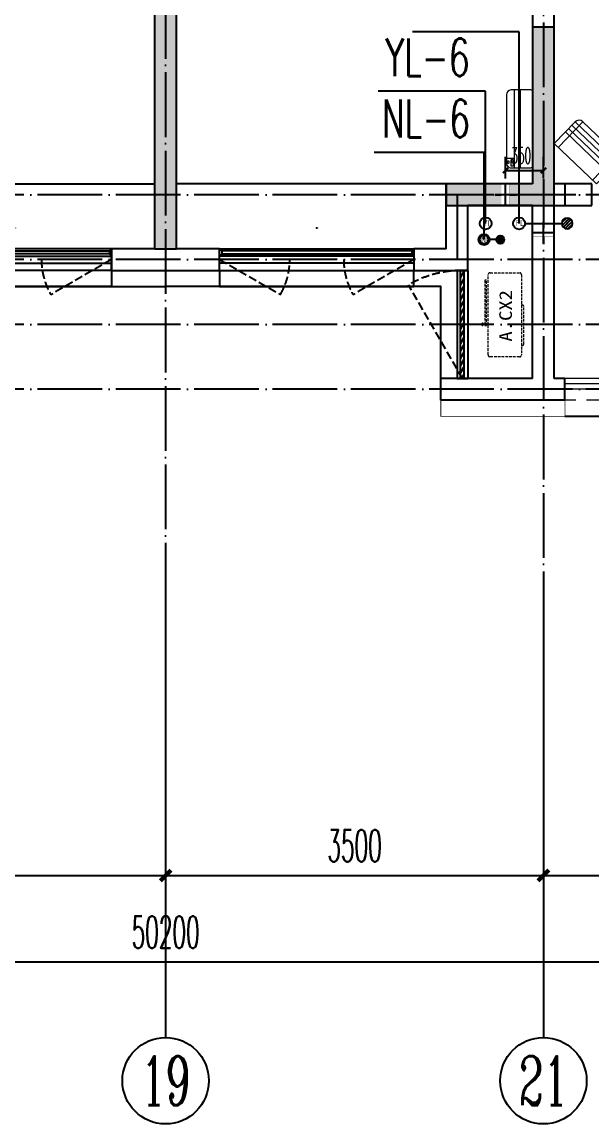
# Model space of a CAD drawing. Extents: x 27938 to 1507990, y 110129 to 923079.
# Drawn here: x 851586 to 856867, y 434232 to 444431 of the extents above; entities that cross this region are included whole.
import ezdxf
from ezdxf.enums import TextEntityAlignment as Align

# ---------------------------------------------------------------- set-up
doc = ezdxf.new("R2010")
doc.units = 0
doc.header["$LTSCALE"] = 1000
doc.header["$MEASUREMENT"] = 0
doc.linetypes.add('DASH', pattern=[0.35, 0.25, -0.1])
doc.linetypes.add('DOTE', pattern=[2.42, 2, -0.2, 0.02, -0.2])
for name, color, linetype in [('3-栏杆1', 135, 'Continuous'), ('3.5方案汇报，与郭总、侯月琴确定户型_t8$0$2020.03.04 -1安徽标准化洋房户型(UA）_t8_t8$0$看线', 154, 'Continuous'), ('AXIS', 3, 'Continuous'), ('AXIS_TEXT', 7, 'Continuous'), ('COLUMN', 9, 'Continuous'), ('DIM_凝结', 150, 'Continuous'), ('DIM_废水', 31, 'Continuous'), ('DIM_雨水', 4, 'Continuous'), ('DOTE', 1, 'Continuous'), ('EQUIP_地漏', 7, 'Continuous'), ('LVTRY', 6, 'Continuous'), ('PUB_HATCH', 8, 'Continuous'), ('PUB_TEXT', 4, 'Continuous'), ('VPIPE-凝结', 150, 'N'), ('VPIPE-废水', 31, 'Continuous'), ('VPIPE-雨水', 4, 'Y'), ('WALL', 9, 'Continuous'), ('WINDOW', 4, 'Continuous'), ('WINDOW_TEXT', 7, 'Continuous'), ('保温', 6, 'Continuous'), ('机电标识类', 1, 'Continuous'), ('看线', 251, 'Continuous')]:
    doc.layers.add(name, color=color, linetype=linetype)
for name, color, linetype, lineweight in [('平面-栏杆', 135, 'Continuous', 15), ('平面-看线', 45, 'Continuous', 15), ('平面-空调室内机', 176, 'Continuous', 9), ('平面-空调预留孔', 173, 'Continuous', 15), ('空调', 76, 'Continuous', 13)]:
    doc.layers.add(name, color=color, linetype=linetype, lineweight=lineweight)
doc.styles.add('_TCH_AXIS', font='COMPLEX', dxfattribs={"bigfont": 'GBCBIG'})
doc.styles.add('_TCH_DIM_T3', font='SIMPLEX.shx', dxfattribs={"width": 0.494118, "bigfont": 'GBCBIG.shx'})
doc.styles.add('_TCH_WINDOW', font='SIMPLEX.shx', dxfattribs={"width": 0.7, "height": 3.5, "bigfont": 'GBCBIG.shx'})
doc.styles.add('_TWT_SERIAL', font='SIMPLEX', dxfattribs={"width": 0.8, "height": 3.5, "bigfont": 'HZTXT'})
doc.styles.add('COMPLEX', font='COMPLEX')
doc.styles.get("Standard").update_dxf_attribs({"font": 'gbenor.shx', "bigfont": 'gbcbig.shx'})
doc.styles.add('黑体', font='simhei.ttf')
doc.linetypes.add('N', pattern='A,3,-0.2,["N",Standard,S=0.25,R=0,X=-0.1,Y=-0.115],-0.2', length=3.4)
doc.linetypes.add('Y', pattern='A,3,-0.2,["Y",Standard,S=0.25,R=0,X=-0.1,Y=-0.115],-0.2', length=3.4)
doc.dimstyles.new('_TCH_ARCH&&100', dxfattribs={"dimtxt": 297.5, "dimasz": 100, "dimexe": 250, "dimexo": 300, "dimgap": 126.25, "dimtad": 1, "dimdec": 0, "dimzin": 0, "dimdsep": 46, "dimtxsty": '_TCH_DIM_T3', "dimblk": 'ARCHTICK', "dimcen": 0.09, "dimclrt": 4, "dimazin": 2, "dimtfac": 1, "dimtdec": 0, "dimtix": 1, "dimtmove": 2, "dimatfit": 3, "dimfxl": 100, "dimtolj": 1, "dimtzin": 0, "dimarcsym": 0})
doc.dimstyles.new('_TCH_ARCH&&50', dxfattribs={"dimtxt": 148.75, "dimasz": 50, "dimexe": 125, "dimexo": 150, "dimgap": 63.125, "dimtad": 1, "dimdec": 0, "dimzin": 0, "dimdsep": 46, "dimtxsty": '_TCH_DIM_T3', "dimblk": 'ARCHTICK', "dimcen": 0.09, "dimclrt": 4, "dimazin": 2, "dimtfac": 1, "dimtdec": 0, "dimtix": 1, "dimtmove": 2, "dimatfit": 3, "dimfxl": 100, "dimtolj": 1, "dimtzin": 0, "dimarcsym": 0})
pattern_1 = [(45, (-445516.58, -596748.81), (0, 47.4157523), [100.584, -33.528]), (135, (-445492.87, -596725.102), (3e-15, 47.4157523), [100.584, -33.528])]

# ---------------------------------------------------------------- blocks, each defined once
blk = doc.blocks.new('GDGDGDSDA')
at = {"layer": 'DOTE', "color": 0, "linetype": 'DOTE', "ltscale": 0.3}
for p, q in [((444335, 376108), (444335, 359558)), ((447835, 367858), (447835, 359558)), ((471335, 363358), (417335, 363358)), ((447035, 363358), (447035, 362758)), ((471335, 362758), (417335, 362758)), ((471335, 362158), (417335, 362158)), ((471335, 361558), (417335, 361558))]:
    blk.add_line(p, q, dxfattribs=at)
blk = doc.blocks.new('GFDGFSDFGD')
at = {"layer": 'PUB_HATCH'}
blk.add_hatch(color=256, dxfattribs=at).paths.add_polyline_path([(448217, 365524), (449217, 365524), (449217, 367174), (449017, 367174), (449017, 365724), (448217, 365724)])
at = {"layer": 'COLUMN', "color": 6}
for p, q in [((449217, 367174), (449017, 367174)), ((449017, 367174), (449017, 365724)), ((449217, 365524), (449217, 367174)), ((449017, 365724), (448217, 365724)), ((448217, 365724), (448217, 365524)), ((448217, 365524), (449217, 365524))]:
    blk.add_line(p, q, dxfattribs=at)
blk = doc.blocks.new('dongkong')
blk.add_wipeout([(-603756, 210771), (-603756, 210571), (-603836, 210571), (-603836, 210771)])
at = {"layer": '机电标识类', "color": 250, "linetype": 'DASH', "ltscale": 400}
for p, q in [((-603796, 210771), (-603796, 210571)), ((-603896, 210671), (-603696, 210671))]:
    blk.add_line(p, q, dxfattribs=at)
at = {"layer": '空调', "color": 6, "linetype": 'DASH', "const_width": 2}
blk.add_lwpolyline([(-603756, 210771), (-603756, 210571), (-603836, 210571), (-603836, 210771)], close=True, dxfattribs=at)
blk = doc.blocks.new('A$C001338C2')
for p, q in [((845, 304), (55, 304)), ((109, 215), (109, 304)), ((0, 249), (0, 22)), ((900, 22), (900, 249)), ((22, 0), (878, 0))]:
    blk.add_line(p, q)
at = {"lineweight": 5}
for p, q in [((900, 215), (0, 215)), ((900, 143), (0, 143))]:
    blk.add_line(p, q, dxfattribs=at)
for points in [[(73, 275), (57, 275, -0.414214), (51, 281), (51, 283, -0.414214), (57, 289), (73, 289, -0.414214), (79, 283), (79, 281, -0.414214)], [(89, 226), (22, 226, -0.414214), (17, 232), (17, 243, -0.414214), (22, 249), (89, 249, -0.414214), (95, 243), (95, 232, -0.414214)]]:
    blk.add_lwpolyline(points, format="xyb", close=True)
for centre, radius, start, end in [((55, 249), 55, 90, 180), ((845, 249), 55, 360, 90), ((22, 22), 22, 180, 270), ((878, 22), 22, 270, 360)]:
    blk.add_arc(centre, radius, start, end)
blk = doc.blocks.new('$lvtry$00000171')
at = {"color": 0}
for p, q in [((-74, 11), (-11, 74)), ((-70, -27), (27, 70)), ((-53, -53), (53, 53)), ((-27, -70), (70, 27)), ((11, -74), (74, -11))]:
    blk.add_line(p, q, dxfattribs=at)
blk.add_circle((0, 0), 75, dxfattribs=at)
blk.add_point((0, 0), dxfattribs=at)
blk = doc.blocks.new('$TwtSys$00000141')
at = {"color": 1}
for p, q in [((-47, 4), (-5, 46)), ((-47, 4), (-5, 46)), ((-44, -18), (18, 44)), ((-44, -18), (18, 44)), ((-33, -33), (33, 33)), ((-33, -33), (33, 33)), ((-16, -44), (44, 16)), ((-16, -44), (44, 16)), ((6, -46), (46, -6)), ((6, -46), (46, -6))]:
    blk.add_line(p, q, dxfattribs=at)
blk.add_circle((0, 0), 47, dxfattribs=at)
blk.add_circle((0, 0), 47, dxfattribs=at)
blk = doc.blocks.new('A$C718F517F')
at = {"layer": '保温', "linetype": 'ByBlock', "ltscale": 10}
h = blk.add_hatch(dxfattribs=at)
h.set_pattern_fill('AR-HBONE', color=251, scale=55)
h.set_pattern_definition(pattern_1)
edge = h.paths.add_edge_path()
edge.add_line((200, 5100), (200, 7700))
edge.add_line((200, 7700), (0, 7700))
edge.add_line((0, 7700), (0, 5100))
edge.add_line((0, 5100), (200, 5100))
h = blk.add_hatch(dxfattribs=at)
h.set_pattern_fill('AR-HBONE', color=251, scale=55)
h.set_pattern_definition(pattern_1)
edge = h.paths.add_edge_path()
edge.add_line((900, 4900), (900, 5100))
edge.add_line((900, 5100), (-700, 5100))
edge.add_line((-700, 5100), (-700, 4900))
edge.add_line((-700, 4900), (900, 4900))
at = {"layer": '保温', "linetype": 'Continuous', "ltscale": 10}
h = blk.add_hatch(dxfattribs=at)
h.set_pattern_fill('HEX', color=251, scale=10, angle=90, style=0)
h.set_pattern_definition([(90, (-503782.47, -516048.461), (-16.49778, 1e-15), [9.525, -19.05]), (210, (-503782.47, -516048.461), (8.24889, -14.2874966), [9.525, -19.05]), (150, (-503782.47, -516038.936), (-8.24889, -14.2874966), [9.525, -19.05])])
h.paths.add_polyline_path([(0, 0), (200, 0), (200, 4900), (0, 4900)])
at = {"layer": '保温', "color": 251, "linetype": 'ByBlock', "ltscale": 10}
for p, q in [((0, 7700), (200, 7700)), ((0, 4900), (200, 4900)), ((0, 0), (200, 0))]:
    blk.add_line(p, q, dxfattribs=at)
blk = doc.blocks.new('dasdasf1sa2f31as32f')
for p, q in [((-116, 586), (43, 640)), ((83, 477), (43, 640)), ((-270, 524), (-428, 237)), ((-270, 524), (114, 314)), ((-23, 586), (-116, 586)), ((-23, 586), (-73, 493)), ((32, 555), (-18, 463)), ((83, 477), (32, 555)), ((-473, 260), (-339, 504)), ((93, 169), (-381, 428)), ((115, 208), (-359, 468)), ((135, 245), (-339, 505)), ((-31, 504), (-73, 493)), ((-18, 463), (-31, 504)), ((72, 132), (-401, 392)), ((114, 314), (-44, 26)), ((0, 0), (-473, 260)), ((134, 244), (0, 0))]:
    blk.add_line(p, q)
for centre, start, end in [((-294, 479), 61.2593, 151.2593), ((89, 269), 331.2593, 61.2593)]:
    blk.add_arc(centre, 51.3, start, end)
blk = doc.blocks.new('ferre')
at = {"layer": '平面-空调预留孔', "linetype": 'DASH', "ltscale": 0.1}
for p, q in [((93393, 115403), (93393, 115393)), ((93403, 115383), (93756, 115383)), ((93766, 115393), (93766, 115403))]:
    blk.add_line(p, q, dxfattribs=at)
blk.add_lwpolyline([(94046, 115403), (93306, 115403, -0.414214), (93286, 115423), (93286, 115693, -0.414214), (93306, 115713), (94046, 115713, -0.414214), (94066, 115693), (94066, 115423, -0.414214)], format="xyb", close=True, dxfattribs=at)
blk.add_lwpolyline([(93997, 115743), (93577, 115743), (93577, 115727), (93997, 115727)], close=True, dxfattribs=at)
for centre, start, end in [((93403, 115393), 180, 270), ((93756, 115393), 270, 0)]:
    blk.add_arc(centre, 10, start, end, dxfattribs=at)
at = {"layer": '平面-空调预留孔', "color": 251, "linetype": 'DASH', "ltscale": 0.1, "true_color": 0x636466, "style": '黑体', "width": 1.2}
blk.add_text('A.CX2', height=117, dxfattribs=at).set_placement((93428, 115492))
blk = doc.blocks.new('fergve')
at = {"layer": '平面-空调预留孔', "linetype": 'DASH', "ltscale": 0.1}
blk.add_blockref('ferre', (25670, -60416), dxfattribs=at)
blk = doc.blocks.new('GDGDRGDGDRGDR')
at = {"layer": '平面-空调室内机', "ltscale": 0.3, "rotation": 90}
blk.add_blockref('dongkong', (659787, 1046278), dxfattribs=at)
at = {"layer": '平面-空调预留孔'}
for name, p, rotation in [('dasdasf1sa2f31as32f', (449607, 442932), 344.9999999966897), ('fergve', (503901, 322375), 90)]:
    blk.add_blockref(name, p, dxfattribs=dict(at, rotation=rotation))
at = {"layer": '平面-空调室内机', "ltscale": 0.3, "rotation": 180}
blk.add_blockref('dongkong', (-154479, 653503), dxfattribs=at)
blk = doc.blocks.new('_ArchTick')
at = {"color": 0, "linetype": 'ByBlock', "const_width": 0.4}
blk.add_lwpolyline([(-0.5, -0.5), (0.5, 0.5)], dxfattribs=at)
blk = doc.blocks.new('*D731')
at = {"layer": 'Defpoints', "color": 0}
for p in [(856417, 443057), (856066, 442832), (856417, 442832)]:
    blk.add_point(p, dxfattribs=at)
at = {"layer": '平面-空调预留孔', "color": 0, "lineweight": -2}
for p, q in [((856066, 442982), (856066, 443182)), ((856417, 442982), (856417, 443182)), ((856066, 443057), (856417, 443057))]:
    blk.add_line(p, q, dxfattribs=at)
at = {"layer": '平面-空调预留孔', "color": 0, "lineweight": -2, "xscale": 50, "yscale": 50, "zscale": 50, "rotation": 180}
blk.add_blockref('_ArchTick', (856066, 443057), dxfattribs=at)
at = {"layer": '平面-空调预留孔', "color": 0, "lineweight": -2, "xscale": 50, "yscale": 50, "zscale": 50}
blk.add_blockref('_ArchTick', (856417, 443057), dxfattribs=at)
at = {"layer": '平面-空调预留孔', "color": 4, "insert": (856210, 443194), "char_height": 148.8, "attachment_point": 5, "style": '_TCH_DIM_T3'}
blk.add_mtext('\\A1;350', dxfattribs=at)
blk = doc.blocks.new('*D764')
at = {"layer": 'AXIS', "color": 0, "lineweight": -2}
for p, q in [((856417, 438732), (856417, 436282)), ((862217, 438732), (862217, 436282)), ((856417, 436532), (862217, 436532))]:
    blk.add_line(p, q, dxfattribs=at)
at = {"layer": 'Defpoints', "color": 0}
for p in [(856417, 439032), (862217, 439032), (862217, 436532)]:
    blk.add_point(p, dxfattribs=at)
at = {"layer": 'AXIS', "color": 0, "lineweight": -2, "xscale": 100, "yscale": 100, "zscale": 100, "rotation": 180}
blk.add_blockref('_ArchTick', (856417, 436532), dxfattribs=at)
at = {"layer": 'AXIS', "color": 0, "lineweight": -2, "xscale": 100, "yscale": 100, "zscale": 100}
blk.add_blockref('_ArchTick', (862217, 436532), dxfattribs=at)
at = {"layer": 'AXIS', "color": 4, "insert": (859317, 436807), "char_height": 297.5, "attachment_point": 5, "style": '_TCH_DIM_T3'}
blk.add_mtext('\\A1;5800', dxfattribs=at)
blk = doc.blocks.new('*D765')
at = {"layer": 'AXIS', "color": 0, "lineweight": -2}
for p, q in [((852917, 438732), (852917, 436282)), ((856417, 438732), (856417, 436282)), ((852917, 436532), (856417, 436532))]:
    blk.add_line(p, q, dxfattribs=at)
at = {"layer": 'Defpoints', "color": 0}
for p in [(852917, 439032), (856417, 439032), (856417, 436532)]:
    blk.add_point(p, dxfattribs=at)
at = {"layer": 'AXIS', "color": 0, "lineweight": -2, "xscale": 100, "yscale": 100, "zscale": 100, "rotation": 180}
blk.add_blockref('_ArchTick', (852917, 436532), dxfattribs=at)
at = {"layer": 'AXIS', "color": 0, "lineweight": -2, "xscale": 100, "yscale": 100, "zscale": 100}
blk.add_blockref('_ArchTick', (856417, 436532), dxfattribs=at)
at = {"layer": 'AXIS', "color": 4, "insert": (854667, 436807), "char_height": 297.5, "attachment_point": 5, "style": '_TCH_DIM_T3'}
blk.add_mtext('\\A1;3500', dxfattribs=at)
blk = doc.blocks.new('*D772')
at = {"layer": 'AXIS', "color": 0, "lineweight": -2}
for p, q in [((849417, 438732), (849417, 436282)), ((852917, 438732), (852917, 436282)), ((849417, 436532), (852917, 436532))]:
    blk.add_line(p, q, dxfattribs=at)
at = {"layer": 'Defpoints', "color": 0}
for p in [(849417, 439032), (852917, 439032), (852917, 436532)]:
    blk.add_point(p, dxfattribs=at)
at = {"layer": 'AXIS', "color": 0, "lineweight": -2, "xscale": 100, "yscale": 100, "zscale": 100, "rotation": 180}
blk.add_blockref('_ArchTick', (849417, 436532), dxfattribs=at)
at = {"layer": 'AXIS', "color": 0, "lineweight": -2, "xscale": 100, "yscale": 100, "zscale": 100}
blk.add_blockref('_ArchTick', (852917, 436532), dxfattribs=at)
at = {"layer": 'AXIS', "color": 4, "insert": (851167, 436807), "char_height": 297.5, "attachment_point": 5, "style": '_TCH_DIM_T3'}
blk.add_mtext('\\A1;3500', dxfattribs=at)
blk = doc.blocks.new('*D773')
at = {"layer": 'AXIS', "color": 0, "lineweight": -2}
for p, q in [((827817, 438732), (827817, 435482)), ((878017, 438732), (878017, 435482)), ((827817, 435732), (878017, 435732))]:
    blk.add_line(p, q, dxfattribs=at)
at = {"layer": 'Defpoints', "color": 0}
for p in [(827817, 439032), (878017, 439032), (878017, 435732)]:
    blk.add_point(p, dxfattribs=at)
at = {"layer": 'AXIS', "color": 0, "lineweight": -2, "xscale": 100, "yscale": 100, "zscale": 100, "rotation": 180}
blk.add_blockref('_ArchTick', (827817, 435732), dxfattribs=at)
at = {"layer": 'AXIS', "color": 0, "lineweight": -2, "xscale": 100, "yscale": 100, "zscale": 100}
blk.add_blockref('_ArchTick', (878017, 435732), dxfattribs=at)
at = {"layer": 'AXIS', "color": 4, "insert": (852917, 436007), "char_height": 297.5, "attachment_point": 5, "style": '_TCH_DIM_T3'}
blk.add_mtext('\\A1;50200', dxfattribs=at)
blk = doc.blocks.new('_AXISO')
blk.add_circle((0, 0), 0.5)
at = {"layer": 'AXIS_TEXT', "style": 'COMPLEX', "width": 1.041667}
blk.add_attdef('A', text='', height=0.56, dxfattribs=at).set_placement((-0.25, -0.28), (0.25, -0.28), align=Align.FIT)
blk = doc.blocks.new('$WINLIB2D$00000001')
at = {"color": 0}
for points in [[(-0.5, 0.5), (-0.5, -0.5)], [(-0.5, 0.5), (0.5, 0.5)], [(0.5, -0.5), (0.5, 0.5)], [(0.5, 0.1667), (-0.5, 0.1667)], [(0.5, -0.1667), (-0.5, -0.1667)], [(-0.5, -0.5), (0.5, -0.5)]]:
    blk.add_lwpolyline(points, dxfattribs=at)
blk = doc.blocks.new('$WINLIB2D$00000039')
at = {"color": 0}
for points in [[(-0.5, 0.5), (-0.5, -0.5)], [(0.5, 0.5), (-0.5, 0.5)], [(0.5, -0.5), (0.5, 0.5)], [(-0.5, 0.167), (0.5, 0.167)], [(-0.384, -0.167), (-0.448, 0.167)], [(-0.316, -0.167), (-0.38, 0.167)], [(-0.248, -0.167), (-0.312, 0.167)], [(-0.18, -0.167), (-0.244, 0.167)], [(-0.112, -0.167), (-0.176, 0.167)], [(-0.044, -0.167), (-0.108, 0.167)], [(0.024, -0.167), (-0.04, 0.167)], [(0.092, -0.167), (0.028, 0.167)], [(0.16, -0.167), (0.096, 0.167)], [(0.228, -0.167), (0.164, 0.167)], [(0.296, -0.167), (0.232, 0.167)], [(0.364, -0.167), (0.3, 0.167)], [(0.432, -0.167), (0.368, 0.167)], [(0.5, -0.167), (0.436, 0.167)], [(-0.452, -0.167), (-0.5, 0.084)], [(-0.5, -0.167), (0.5, -0.167)], [(0.5, -0.5), (-0.5, -0.5)]]:
    blk.add_lwpolyline(points, dxfattribs=at)

msp = doc.modelspace()

# ---------------------------------------------------------------- linework, layer by layer
at = {"color": 8, "const_width": 8}
msp.add_lwpolyline([(855466.6, 440932.1), (855466.6, 440782.1), (856616.6, 440782.1), (856616.6, 440932.1)], dxfattribs=at)
at = {"layer": '3-栏杆1', "color": 8}
for p, q in [((852396.3, 442314.3), (852416.6, 442332.1)), ((852416.6, 442332.1), (852396.3, 442314.3)), ((853436.8, 442314.3), (853416.6, 442332.1)), ((853416.6, 442332.1), (853436.8, 442314.3)), ((855196.3, 442314.3), (855216.6, 442332.1)), ((855216.6, 442332.1), (855196.3, 442314.3)), ((850636.8, 442314.2), (852396.3, 442314.3)), ((852396.3, 442285), (850636.8, 442285)), ((852396.3, 442314.3), (852396.3, 442285)), ((852416.6, 442265.2), (852396.3, 442285)), ((853416.6, 442265.2), (853436.8, 442285)), ((855196.3, 442314.2), (853436.8, 442314.3)), ((853436.8, 442314.3), (853436.8, 442285)), ((853436.8, 442285), (855196.3, 442285)), ((855196.3, 442314.3), (855196.3, 442285)), ((855196.3, 442285), (855216.6, 442265.2)), ((855216.6, 442265.2), (855196.3, 442285))]:
    msp.add_line(p, q, dxfattribs=at)
at = {"layer": '3.5方案汇报，与郭总、侯月琴确定户型_t8$0$2020.03.04 -1安徽标准化洋房户型(UA）_t8_t8$0$看线', "color": 8, "ltscale": 10}
for p, q in [((850316.6, 442932.1), (852816.6, 442932.1)), ((855516.6, 442932.1), (853016.6, 442932.1))]:
    msp.add_line(p, q, dxfattribs=at)
at = {"layer": 'AXIS', "color": 8}
for p, q in [((852916.6, 439032), (852916.6, 435032)), ((856416.6, 439032), (856416.6, 435032))]:
    msp.add_line(p, q, dxfattribs=at)
at = {"layer": 'DIM_废水'}
msp.add_line((856191.6, 444339.7), (855203.8, 444339.7), dxfattribs=at)
at = {"layer": 'DIM_雨水'}
msp.add_line((855881.6, 443789.7), (854884.3, 443789.7), dxfattribs=at)
at = {"layer": 'VPIPE-凝结', "color": 8, "ltscale": 0.1}
msp.add_line((856246.6, 442567.1), (856586.6, 442567.1), dxfattribs=at)
msp.add_lwpolyline([(855979, 442417.1), (855906.6, 442417.1)], dxfattribs=at)
at = {"layer": 'VPIPE-凝结', "color": 8}
msp.add_circle((855866.6, 442417.1), 40, dxfattribs=at)
at = {"layer": 'VPIPE-废水', "color": 8}
msp.add_circle((856191.6, 442567.1), 55, dxfattribs=at)
at = {"layer": 'VPIPE-雨水', "color": 8}
msp.add_circle((855881.6, 442567.1), 55, dxfattribs=at)
at = {"layer": 'WALL', "color": 8}
for p, q in [((856416.6, 440932.1), (855466.6, 440932.1)), ((856616.6, 440932.1), (856416.6, 440932.1))]:
    msp.add_line(p, q, dxfattribs=at)
at = {"layer": 'WINDOW', "color": 8, "linetype": 'DASH', "ltscale": 0.3}
for points in [[(852416.6, 442232.1), (851853.4, 441907.5, -0.1314846), (851766.6, 442232.1)], [(853416.6, 442232.1), (853979.7, 441907.5, 0.1314846), (854066.6, 442232.1)], [(855216.6, 442232.1), (854653.4, 441907.5, -0.1314846), (854566.6, 442232.1)], [(855666.6, 441132.1), (855166.6, 441998.1, -0.1316525), (855666.6, 442132.1)]]:
    msp.add_lwpolyline(points, format="xyb", dxfattribs=at)
at = {"layer": '平面-栏杆', "color": 8}
for points in [[(861266.6, 441082.1), (856616.6, 441082.1)], [(861266.6, 441032.1), (856616.6, 441032.1)]]:
    msp.add_lwpolyline(points, dxfattribs=at)
at = {"layer": '平面-看线', "color": 8}
msp.add_lwpolyline([(861266.6, 441132.1), (856616.6, 441132.1)], dxfattribs=at)
at = {"layer": '平面-看线', "color": 8, "linetype": 'DASH'}
msp.add_lwpolyline([(861266.6, 440932.1), (856616.6, 440932.1)], dxfattribs=at)
at = {"layer": '看线', "color": 8, "ltscale": 0.5}
for points in [[(852416.6, 442132.1), (852416.6, 441982.1), (850616.6, 441982.1), (850616.6, 442132.1)], [(853416.6, 442132.1), (853416.6, 441982.1), (855216.6, 441982.1), (855216.6, 442132.1)], [(850366.6, 441132.1), (850366.6, 441982.1), (852916.6, 441982.1)], [(855466.6, 441132.1), (855466.6, 441982.1), (852916.6, 441982.1)], [(856616.6, 440782.1), (861266.6, 440782.1)]]:
    msp.add_lwpolyline(points, dxfattribs=at)

# ---------------------------------------------------------------- block references
at = {"color": 8}
for name, p in [('GFDGFSDFGD', (407300, 77208.4)), ('A$C718F517F', (852816.6, 442332.1))]:
    msp.add_blockref(name, p, dxfattribs=at)
at = {"layer": 'AXIS', "color": 8}
ref = msp.add_blockref('_AXISO', (852916.6, 434632), dxfattribs=dict(at, xscale=800, yscale=800, zscale=800))
ref.add_attrib('A', '19', dxfattribs={"layer": 'AXIS_TEXT', "color": 8, "ltscale": 0.5, "height": 452.55, "style": '_TCH_AXIS', "width": 0.724138}).set_placement((852690.3, 434405.8), (853142.8, 434405.8), align=Align.FIT)
ref = msp.add_blockref('_AXISO', (856416.6, 434632), dxfattribs=dict(at, xscale=800, yscale=800, zscale=800))
ref.add_attrib('A', '21', dxfattribs={"layer": 'AXIS_TEXT', "color": 8, "ltscale": 0.5, "height": 452.55, "style": '_TCH_AXIS', "width": 0.724138}).set_placement((856190.3, 434405.8), (856642.8, 434405.8), align=Align.FIT)
at = {"layer": 'DOTE', "color": 169}
msp.add_blockref('GDGDGDSDA', (408581.8, 79473.8), dxfattribs=at)
at = {"layer": 'EQUIP_地漏', "color": 8, "xscale": -0.8, "yscale": -0.8, "zscale": 0.8, "rotation": 180}
msp.add_blockref('$TwtSys$00000141', (856016.6, 442417.1), dxfattribs=at)
at = {"layer": 'LVTRY', "color": 8, "xscale": -0.6666666667107825, "yscale": 0.6666666667107825, "rotation": 90.00000000602213}
msp.add_blockref('$lvtry$00000171', (856636.6, 442567.1), dxfattribs=at)
at = {"layer": '平面-空调预留孔', "color": 8, "xscale": 0.800000000046565, "yscale": 0.800000000046565, "zscale": 0.800000000046565, "rotation": 90.00000023343017}
msp.add_blockref('A$C001338C2', (856316.5, 443082.1), dxfattribs=at)

# ---------------------------------------------------------------- texts
at = {"layer": 'DIM_雨水', "color": 7, "style": '_TWT_SERIAL', "width": 0.64}
msp.add_text('YL-6', height=350, dxfattribs=at).set_placement((854954.3, 443929.7))

# ---------------------------------------------------------------- dimensions: what is measured, and where the dimension line sits
at = {"layer": 'AXIS', "color": 8}
for p1, p2, distance, picture, middle in [((827816.6, 439032.1), (878016.6, 439032.1), -3300, '*D773', (852916.6, 436007.1)), ((849416.6, 439032.1), (852916.6, 439032.1), -2500, '*D772', (851166.6, 436807.1)), ((852916.6, 439032.1), (856416.6, 439032.1), -2500, '*D765', (854666.6, 436807.1)), ((856416.6, 439032.1), (862216.6, 439032.1), -2500, '*D764', (859316.6, 436807.1))]:
    dim = msp.add_aligned_dim(p1=p1, p2=p2, distance=distance, dimstyle='_TCH_ARCH&&100', dxfattribs=at)
    dim.commit()
    dim.dimension.update_dxf_attribs({"geometry": picture, "text_midpoint": middle})

# ---------------------------------------------------------------- next in the draw order: block references
at = {"layer": '平面-空调室内机', "color": 8, "ltscale": 0.3, "xscale": -1, "rotation": 180}
msp.add_blockref('dongkong', (1459862.5, 653502.9), dxfattribs=at)

# ---------------------------------------------------------------- next in the draw order: block references
at = {"layer": '平面-空调室内机', "color": 8, "ltscale": 0.3, "rotation": 180}
msp.add_blockref('dongkong', (252270.4, 653502.9), dxfattribs=at)

# ---------------------------------------------------------------- next in the draw order: block references
at = {"color": 8}
msp.add_blockref('GDGDRGDGDRGDR', (407300, 0), dxfattribs=at)

# ---------------------------------------------------------------- next in the draw order: linework, layer by layer
at = {"layer": 'DIM_凝结'}
for p, q in [((855866.6, 443223.5), (854850.1, 443223.5)), ((855866.6, 442417.1), (855866.6, 443223.5))]:
    msp.add_line(p, q, dxfattribs=at)
at = {"layer": 'DIM_废水'}
msp.add_line((856191.6, 442567.1), (856191.6, 444339.7), dxfattribs=at)
at = {"layer": 'DIM_雨水'}
msp.add_line((855881.6, 442567.1), (855881.6, 443789.7), dxfattribs=at)
at = {"layer": 'VPIPE-凝结'}
msp.add_circle((855866.6, 442417.1), 50, dxfattribs=at)
at = {"layer": 'VPIPE-废水'}
msp.add_circle((856191.6, 442567.1), 55, dxfattribs=at)
at = {"layer": 'VPIPE-雨水'}
msp.add_circle((855881.6, 442567.1), 55, dxfattribs=at)
at = {"layer": 'WALL', "color": 8}
for p, q in [((852816.6, 442332.1), (852816.6, 447232.1)), ((853016.6, 442332.1), (853016.6, 447232.1)), ((856316.6, 446232.1), (856316.6, 442932.1)), ((856516.6, 442932.1), (856516.6, 446232.1)), ((856316.6, 442932.1), (855516.6, 442932.1)), ((855516.6, 442332.1), (855516.6, 442932.1)), ((856866.6, 442932.1), (856516.6, 442932.1)), ((856866.6, 442732.1), (856866.6, 442932.1)), ((856316.6, 442732.1), (855716.6, 442732.1)), ((855716.6, 442132.1), (855716.6, 442732.1)), ((856316.6, 441132.1), (856316.6, 442732.1)), ((856516.6, 442732.1), (856866.6, 442732.1)), ((856516.6, 441132.1), (856516.6, 442732.1)), ((852816.6, 442332.1), (852416.6, 442332.1)), ((852416.6, 442332.1), (852416.6, 442132.1)), ((853416.6, 442332.1), (853016.6, 442332.1)), ((853416.6, 442132.1), (853416.6, 442332.1)), ((855516.6, 442332.1), (855216.6, 442332.1)), ((855216.6, 442332.1), (855216.6, 442132.1)), ((852416.6, 442132.1), (852916.6, 442132.1)), ((852916.6, 442132.1), (853416.6, 442132.1)), ((855216.6, 442132.1), (855716.6, 442132.1)), ((856316.6, 441132.1), (855466.6, 441132.1)), ((855466.6, 440932.1), (855466.6, 441132.1)), ((856616.6, 441132.1), (856516.6, 441132.1)), ((856616.6, 440932.1), (856616.6, 441132.1))]:
    msp.add_line(p, q, dxfattribs=at)

# ---------------------------------------------------------------- next in the draw order: block references
at = {"layer": 'WINDOW', "color": 8}
ref = msp.add_blockref('$WINLIB2D$00000001', (851516.6, 442232.1), dxfattribs=dict(at, xscale=1800, yscale=200, zscale=1800, rotation=179.9999999950641))
ref.add_attrib('A', 'TC1817', (851509.2, 442521.6), dxfattribs={"layer": 'WINDOW_TEXT', "color": 8, "ltscale": 0.5, "height": 5.95, "rotation": 360, "style": '_TCH_WINDOW', "width": 0.494118})
ref = msp.add_blockref('$WINLIB2D$00000001', (854316.6, 442232.1), dxfattribs=dict(at, xscale=1800, yscale=-200, zscale=1800, rotation=4.935878894074151e-09))
ref.add_attrib('A', 'TC1817', (854309.2, 442521.6), dxfattribs={"layer": 'WINDOW_TEXT', "color": 8, "ltscale": 0.5, "height": 5.95, "rotation": 0, "style": '_TCH_WINDOW', "width": 0.494118})
ref = msp.add_blockref('$WINLIB2D$00000039', (855666.6, 441632.1), dxfattribs=dict(at, xscale=-1000, yscale=-100, zscale=-1000, rotation=270))
ref.add_attrib('A', 'BYC1022b', (855856.1, 441621.6), dxfattribs={"layer": 'WINDOW_TEXT', "color": 8, "ltscale": 0.5, "height": 5.95, "rotation": 90, "style": '_TCH_WINDOW', "width": 0.494118})

# ---------------------------------------------------------------- next in the draw order: texts
at = {"layer": 'DIM_凝结', "color": 7, "style": '_TWT_SERIAL', "width": 0.64}
msp.add_text('NL-6', height=350, dxfattribs=at).set_placement((854920.1, 443363.5))
at = {"layer": 'PUB_TEXT', "color": 8}
for s, p in [('YL', (855851.2, 442539.1)), ('FL', (856161.5, 442543.2)), ('NL', (855838.6, 442389.1))]:
    msp.add_text(s, height=56, dxfattribs=at).set_placement(p)

# ---------------------------------------------------------------- next in the draw order: dimensions: what is measured, and where the dimension line sits
at = {"layer": '平面-空调预留孔', "color": 8}
dim = msp.add_linear_dim(base=(856416.6, 443056.9), p1=(856066.4, 442832.2), p2=(856416.6, 442832.2), angle=360, dimstyle='_TCH_ARCH&&50', dxfattribs=at)
dim.commit()
dim.dimension.update_dxf_attribs({"geometry": '*D731', "text_midpoint": (856210, 443194.4), "dimtype": 129})

doc.saveas('drawing.dxf')
